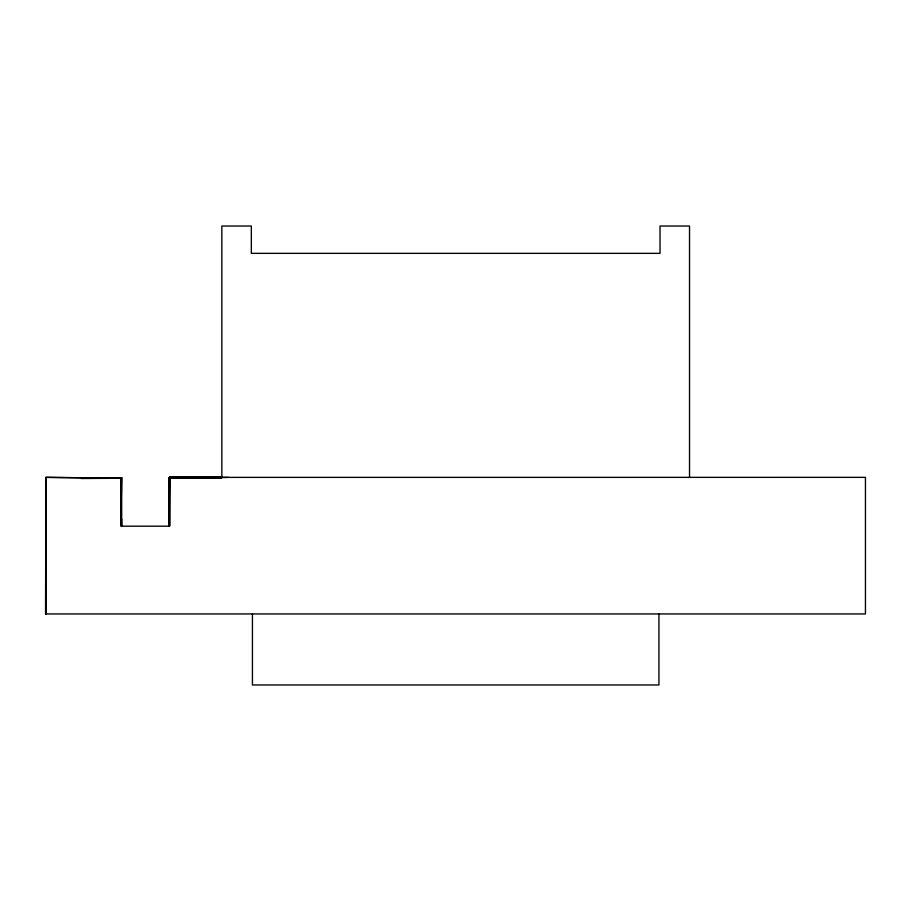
<?xml version="1.0" encoding="UTF-8"?>
<svg xmlns="http://www.w3.org/2000/svg" width="911" height="911" viewBox="0 0 911 911"><rect width="100%" height="100%" fill="white"/><g stroke="black" fill="none" stroke-linecap="round" stroke-linejoin="round"><path stroke-width="1.37" d="M81.022 478.446L121.3 478.275L121.265 526.182L169.503 526.182L169.503 477.74L221.84 477.535L221.84 226.03L251.334 226.03L251.334 253.349L660.019 253.349L660.019 226.03L689.525 226.03L689.525 477.353M202.322 477.82L221.84 477.512L169.4 477.398L169.389 478.104L228.388 477.387M81.102 478.377L121.3 478.275L121.243 526.182L121.3 478.104L81.193 478.332M169.389 478.275L169.002 526.182L169.503 477.74L169.446 526.182L169.503 477.74L221.84 477.535L201.991 477.82M120.981 477.751L113.659 477.888L121.687 477.751L121.231 502.212L120.947 478.241L121.687 477.751L121.687 526.182L121.607 519.099M169.617 477.763L169.423 526.182L169.389 477.387L865.45 477.353L865.45 613.946L45.55 613.946L45.903 478.161M121.687 477.751L81.102 478.161L117.462 478.161L45.903 477.353L45.903 613.946M121.3 478.275L45.903 477.353M121.174 477.751L81.193 478.081M196.32 477.82L221.84 477.387L169.4 477.398L169.469 478.07M199.156 477.831L221.84 477.489L169.4 477.489M197.789 477.831L221.84 477.512L170.414 477.728M172.657 477.717L169.503 477.751M193.485 477.82L221.84 477.489L183.646 477.82M221.84 477.489L185.058 477.82M190.126 477.82L221.84 477.512L186.47 477.82M191.504 477.82L221.84 477.569M113.659 478.161L117.485 478.127M658.926 613.946L658.926 684.97L252.427 684.97L252.427 613.946M45.732 478.309L45.732 613.946"/></g></svg>
